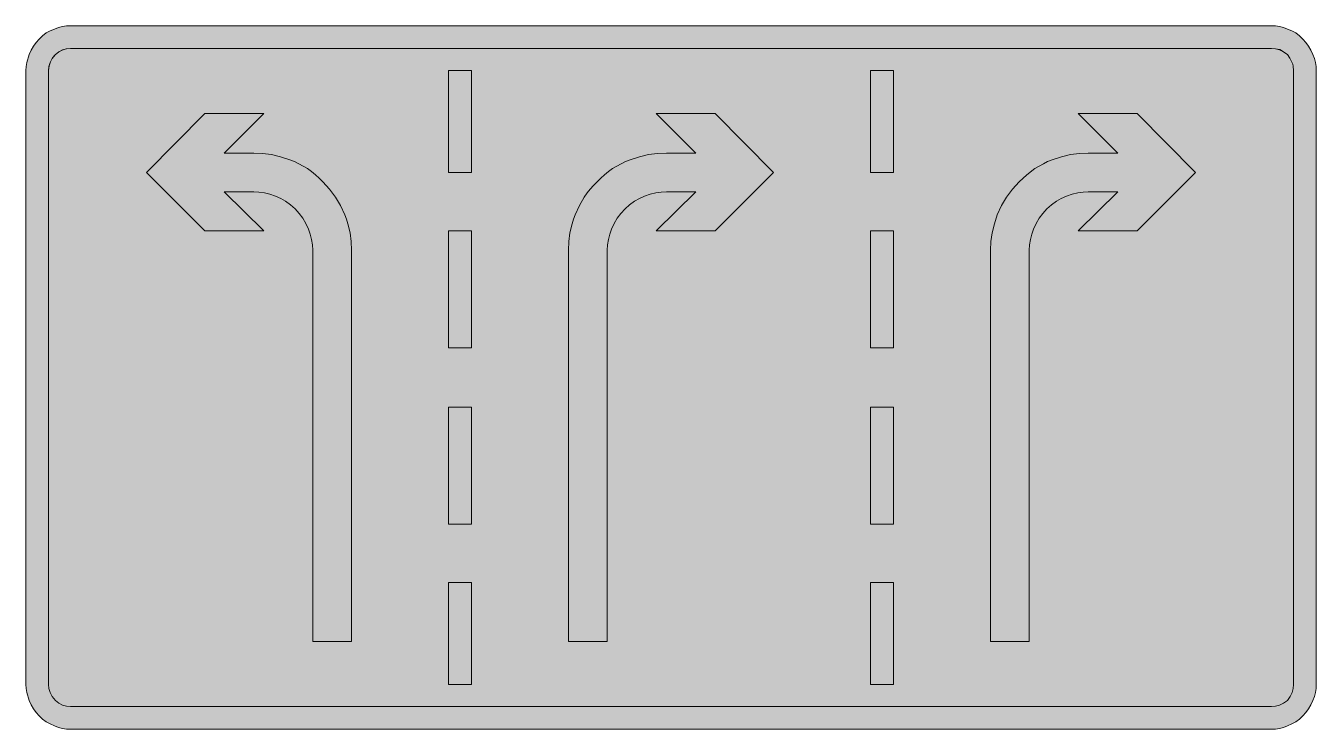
# Model space of a CAD drawing. Header units: metres. Extents: x 55 to 514, y 12 to 262.
import ezdxf

# ---------------------------------------------------------------- set-up
doc = ezdxf.new("R2010")
doc.units = ezdxf.units.M
doc.layers.add('FILL_BLACK_000000', color=7, linetype='Continuous', true_color=0x000000)
doc.layers.add('FILL_WHITE_FFFFFF', color=7, linetype='Continuous', true_color=0xffffff)

msp = doc.modelspace()

# ---------------------------------------------------------------- hatches: boundary and pattern name
at = {"layer": 'FILL_BLACK_000000', "true_color": 0x000000}
h = msp.add_hatch(color=7, dxfattribs=at)
h.dxf.hatch_style = 1
h.paths.add_polyline_path([(499.25, 261.96), (500.7, 261.76), (502.15, 261.39), (503.55, 260.82), (505.07, 260.26), (506.47, 259.47), (507.77, 258.46), (508.95, 257.22), (510.02, 256.04), (510.97, 254.74), (511.82, 253.34), (512.55, 251.82), (513.12, 250.42), (513.49, 248.97), (513.69, 247.52), (513.75, 246.12), (513.75, 27.72), (513.69, 26.32), (513.49, 24.87), (513.12, 23.42), (512.55, 22.02), (511.82, 20.5), (510.97, 19.09), (510.02, 17.8), (508.95, 16.62), (507.77, 15.42), (506.47, 14.48), (505.07, 13.71), (503.55, 13.02), (502.15, 12.45), (500.7, 12.08), (499.25, 11.88), (497.85, 11.82), (70.95, 11.82), (69.55, 11.88), (68.1, 12.08), (66.65, 12.45), (65.25, 13.02), (63.73, 13.71), (62.32, 14.48), (61.03, 15.42), (59.85, 16.62), (58.78, 17.8), (57.82, 19.09), (56.98, 20.5), (56.25, 22.02), (55.42, 24.87), (55.15, 26.32), (55.05, 27.72), (55.05, 246.12), (55.15, 247.52), (55.42, 248.97), (56.25, 251.82), (56.98, 253.34), (57.82, 254.74), (58.78, 256.04), (59.85, 257.22), (61.03, 258.46), (62.32, 259.47), (63.73, 260.26), (65.25, 260.82), (66.65, 261.39), (68.1, 261.76), (69.55, 261.96), (70.95, 262.02), (497.85, 262.02), (499.25, 261.96)])
h.paths.add_polyline_path([(68.14, 253.43), (66.77, 252.78), (65.55, 251.82), (64.42, 250.42), (63.67, 248.97), (63.27, 247.52), (63.15, 246.12), (63.15, 27.72), (63.27, 26.32), (63.67, 24.87), (64.42, 23.42), (65.55, 22.02), (66.77, 21.06), (68.14, 20.41), (69.56, 20.04), (70.95, 19.92), (497.85, 19.92), (499.25, 20.04), (500.7, 20.41), (502.15, 21.06), (503.55, 22.02), (504.51, 23.42), (505.16, 24.87), (505.53, 26.32), (505.65, 27.72), (505.65, 246.12), (505.57, 247.62), (505.4, 248.4), (505.05, 249.12), (504.41, 250.47), (503.55, 251.82), (502.15, 252.78), (500.7, 253.43), (499.25, 253.8), (497.85, 253.92), (70.95, 253.92), (69.56, 253.8), (68.14, 253.43)], flags=16)
h = msp.add_hatch(color=7, dxfattribs=at)
h.dxf.hatch_style = 1
h.paths.add_polyline_path([(205.35, 246.12), (213.45, 246.12), (213.45, 209.82), (205.35, 209.82), (205.35, 246.12)])
h = msp.add_hatch(color=7, dxfattribs=at)
h.dxf.hatch_style = 1
h.paths.add_polyline_path([(355.35, 246.12), (363.45, 246.12), (363.45, 209.82), (355.35, 209.82), (355.35, 246.12)])
h = msp.add_hatch(color=7, dxfattribs=at)
h.dxf.hatch_style = 1
h.paths.add_polyline_path([(139.65, 230.82), (125.55, 216.72), (136.05, 216.72), (139.2, 216.6), (142.39, 216.19), (145.63, 215.45), (148.95, 214.32), (150.52, 213.7), (152.09, 212.97), (153.63, 212.14), (155.14, 211.21), (156.61, 210.17), (158.02, 209.05), (159.37, 207.83), (160.65, 206.52), (163.01, 203.93), (165.11, 201.12), (166.94, 198.08), (168.45, 194.82), (169.07, 193.23), (169.58, 191.63), (170.32, 188.41), (170.73, 185.24), (170.85, 182.22), (170.85, 43.02), (157.05, 43.02), (157.05, 182.22), (156.94, 184.07), (156.64, 185.97), (156.16, 187.87), (155.55, 189.72), (154.59, 191.69), (153.49, 193.54), (152.22, 195.29), (150.75, 196.92), (149.12, 198.38), (147.41, 199.62), (145.65, 200.63), (143.85, 201.42), (141.83, 202.16), (139.84, 202.62), (137.9, 202.85), (136.05, 202.92), (125.55, 202.92), (139.65, 189.12), (118.65, 189.12), (97.95, 209.82), (118.65, 230.82), (139.65, 230.82)])
h = msp.add_hatch(color=7, dxfattribs=at)
h.dxf.hatch_style = 1
h.paths.add_polyline_path([(320.85, 209.82), (300.15, 189.12), (279.15, 189.12), (293.25, 202.92), (282.75, 202.92), (280.9, 202.85), (278.96, 202.62), (276.97, 202.16), (274.95, 201.42), (273.15, 200.63), (271.39, 199.62), (269.68, 198.38), (268.05, 196.92), (266.58, 195.29), (265.31, 193.54), (264.21, 191.69), (263.25, 189.72), (262.64, 187.87), (262.16, 185.97), (261.86, 184.07), (261.75, 182.22), (261.75, 43.02), (247.95, 43.02), (247.95, 182.22), (248.07, 185.24), (248.47, 188.41), (249.22, 191.63), (249.73, 193.23), (250.35, 194.82), (251.82, 198.08), (253.57, 201.12), (254.57, 202.55), (255.67, 203.93), (256.86, 205.25), (258.15, 206.52), (259.43, 207.83), (260.78, 209.05), (262.19, 210.17), (263.66, 211.21), (265.17, 212.14), (266.71, 212.97), (268.28, 213.7), (269.85, 214.32), (273.17, 215.45), (276.41, 216.19), (279.6, 216.6), (282.75, 216.72), (293.25, 216.72), (279.15, 230.82), (300.15, 230.82), (320.85, 209.82)])
h = msp.add_hatch(color=7, dxfattribs=at)
h.dxf.hatch_style = 1
h.paths.add_polyline_path([(470.85, 209.82), (450.15, 189.12), (429.15, 189.12), (443.25, 202.92), (432.75, 202.92), (430.9, 202.85), (428.96, 202.62), (426.97, 202.16), (424.95, 201.42), (423.15, 200.63), (421.39, 199.62), (419.68, 198.38), (418.05, 196.92), (416.58, 195.29), (415.31, 193.54), (414.21, 191.69), (413.25, 189.72), (412.64, 187.87), (412.16, 185.97), (411.86, 184.07), (411.75, 182.22), (411.75, 43.02), (397.95, 43.02), (397.95, 182.22), (398.11, 185.24), (398.59, 188.41), (399.34, 191.63), (400.35, 194.82), (401.86, 198.08), (403.69, 201.12), (405.79, 203.93), (408.15, 206.52), (410.91, 209.05), (413.77, 211.21), (415.25, 212.14), (416.76, 212.97), (418.29, 213.7), (419.85, 214.32), (423.17, 215.45), (426.41, 216.19), (429.6, 216.6), (432.75, 216.72), (443.25, 216.72), (429.15, 230.82), (450.15, 230.82), (470.85, 209.82)])
h = msp.add_hatch(color=7, dxfattribs=at)
h.dxf.hatch_style = 1
h.paths.add_polyline_path([(205.35, 189.12), (213.45, 189.12), (213.45, 147.42), (205.35, 147.42), (205.35, 189.12)])
h = msp.add_hatch(color=7, dxfattribs=at)
h.dxf.hatch_style = 1
h.paths.add_polyline_path([(355.35, 189.12), (363.45, 189.12), (363.45, 147.42), (355.35, 147.42), (355.35, 189.12)])
h = msp.add_hatch(color=7, dxfattribs=at)
h.dxf.hatch_style = 1
h.paths.add_polyline_path([(205.35, 126.42), (213.45, 126.42), (213.45, 84.72), (205.35, 84.72), (205.35, 126.42)])
h = msp.add_hatch(color=7, dxfattribs=at)
h.dxf.hatch_style = 1
h.paths.add_polyline_path([(355.35, 126.42), (363.45, 126.42), (363.45, 84.72), (355.35, 84.72), (355.35, 126.42)])
h = msp.add_hatch(color=7, dxfattribs=at)
h.dxf.hatch_style = 1
h.paths.add_polyline_path([(205.35, 64.02), (213.45, 64.02), (213.45, 27.72), (205.35, 27.72), (205.35, 64.02)])
h = msp.add_hatch(color=7, dxfattribs=at)
h.dxf.hatch_style = 1
h.paths.add_polyline_path([(355.35, 64.02), (363.45, 64.02), (363.45, 27.72), (355.35, 27.72), (355.35, 64.02)])
at = {"layer": 'FILL_WHITE_FFFFFF', "true_color": 0xffffff}
h = msp.add_hatch(color=7, dxfattribs=at)
h.dxf.hatch_style = 1
h.paths.add_polyline_path([(497.85, 253.92), (499.24, 253.88), (500.85, 253.62), (503.55, 251.82), (504.41, 250.47), (505.05, 249.12), (505.4, 248.4), (505.57, 247.62), (505.65, 246.12), (505.65, 27.72), (505.53, 26.32), (505.16, 24.87), (504.51, 23.42), (503.55, 22.02), (502.15, 21.06), (500.7, 20.41), (499.25, 20.04), (497.85, 19.92), (70.95, 19.92), (69.56, 20.04), (68.14, 20.41), (66.77, 21.06), (65.55, 22.02), (64.42, 23.42), (63.67, 24.87), (63.27, 26.32), (63.15, 27.72), (63.15, 246.12), (63.31, 247.75), (63.78, 249.24), (64.51, 250.57), (65.47, 251.71), (66.64, 252.64), (67.96, 253.33), (69.41, 253.77), (70.95, 253.92), (497.85, 253.92)])

# ---------------------------------------------------------------- linework, layer by layer
at = {"layer": 'FILL_BLACK_000000', "lineweight": 0, "true_color": 0x000000}
for points in [[(499.25, 261.96), (500.7, 261.76), (502.15, 261.39), (503.55, 260.82), (505.07, 260.26), (506.47, 259.47), (507.77, 258.46), (508.95, 257.22), (510.02, 256.04), (510.97, 254.74), (511.82, 253.34), (512.55, 251.82), (513.12, 250.42), (513.49, 248.97), (513.69, 247.52), (513.75, 246.12), (513.75, 27.72), (513.69, 26.32), (513.49, 24.87), (513.12, 23.42), (512.55, 22.02), (511.82, 20.5), (510.97, 19.09), (510.02, 17.8), (508.95, 16.62), (507.77, 15.42), (506.47, 14.48), (505.07, 13.71), (503.55, 13.02), (502.15, 12.45), (500.7, 12.08), (499.25, 11.88), (497.85, 11.82), (70.95, 11.82), (69.55, 11.88), (68.1, 12.08), (66.65, 12.45), (65.25, 13.02), (63.73, 13.71), (62.32, 14.48), (61.03, 15.42), (59.85, 16.62), (58.78, 17.8), (57.82, 19.09), (56.98, 20.5), (56.25, 22.02), (55.42, 24.87), (55.15, 26.32), (55.05, 27.72), (55.05, 246.12), (55.15, 247.52), (55.42, 248.97), (56.25, 251.82), (56.98, 253.34), (57.82, 254.74), (58.78, 256.04), (59.85, 257.22), (61.03, 258.46), (62.32, 259.47), (63.73, 260.26), (65.25, 260.82), (66.65, 261.39), (68.1, 261.76), (69.55, 261.96), (70.95, 262.02), (497.85, 262.02)], [(68.14, 253.43), (66.77, 252.78), (65.55, 251.82), (64.42, 250.42), (63.67, 248.97), (63.27, 247.52), (63.15, 246.12), (63.15, 27.72), (63.27, 26.32), (63.67, 24.87), (64.42, 23.42), (65.55, 22.02), (66.77, 21.06), (68.14, 20.41), (69.56, 20.04), (70.95, 19.92), (497.85, 19.92), (499.25, 20.04), (500.7, 20.41), (502.15, 21.06), (503.55, 22.02), (504.51, 23.42), (505.16, 24.87), (505.53, 26.32), (505.65, 27.72), (505.65, 246.12), (505.57, 247.62), (505.4, 248.4), (505.05, 249.12), (504.41, 250.47), (503.55, 251.82), (502.15, 252.78), (500.7, 253.43), (499.25, 253.8), (497.85, 253.92), (70.95, 253.92), (69.56, 253.8)], [(205.35, 246.12), (213.45, 246.12), (213.45, 209.82), (205.35, 209.82)], [(355.35, 246.12), (363.45, 246.12), (363.45, 209.82), (355.35, 209.82)], [(139.65, 230.82), (125.55, 216.72), (136.05, 216.72), (139.2, 216.6), (142.39, 216.19), (145.63, 215.45), (148.95, 214.32), (150.52, 213.7), (152.09, 212.97), (153.63, 212.14), (155.14, 211.21), (156.61, 210.17), (158.02, 209.05), (159.37, 207.83), (160.65, 206.52), (163.01, 203.93), (165.11, 201.12), (166.94, 198.08), (168.45, 194.82), (169.07, 193.23), (169.58, 191.63), (170.32, 188.41), (170.73, 185.24), (170.85, 182.22), (170.85, 43.02), (157.05, 43.02), (157.05, 182.22), (156.94, 184.07), (156.64, 185.97), (156.16, 187.87), (155.55, 189.72), (154.59, 191.69), (153.49, 193.54), (152.22, 195.29), (150.75, 196.92), (149.12, 198.38), (147.41, 199.62), (145.65, 200.63), (143.85, 201.42), (141.83, 202.16), (139.84, 202.62), (137.9, 202.85), (136.05, 202.92), (125.55, 202.92), (139.65, 189.12), (118.65, 189.12), (97.95, 209.82), (118.65, 230.82)], [(320.85, 209.82), (300.15, 189.12), (279.15, 189.12), (293.25, 202.92), (282.75, 202.92), (280.9, 202.85), (278.96, 202.62), (276.97, 202.16), (274.95, 201.42), (273.15, 200.63), (271.39, 199.62), (269.68, 198.38), (268.05, 196.92), (266.58, 195.29), (265.31, 193.54), (264.21, 191.69), (263.25, 189.72), (262.64, 187.87), (262.16, 185.97), (261.86, 184.07), (261.75, 182.22), (261.75, 43.02), (247.95, 43.02), (247.95, 182.22), (248.07, 185.24), (248.47, 188.41), (249.22, 191.63), (249.73, 193.23), (250.35, 194.82), (251.82, 198.08), (253.57, 201.12), (254.57, 202.55), (255.67, 203.93), (256.86, 205.25), (258.15, 206.52), (259.43, 207.83), (260.78, 209.05), (262.19, 210.17), (263.66, 211.21), (265.17, 212.14), (266.71, 212.97), (268.28, 213.7), (269.85, 214.32), (273.17, 215.45), (276.41, 216.19), (279.6, 216.6), (282.75, 216.72), (293.25, 216.72), (279.15, 230.82), (300.15, 230.82)], [(470.85, 209.82), (450.15, 189.12), (429.15, 189.12), (443.25, 202.92), (432.75, 202.92), (430.9, 202.85), (428.96, 202.62), (426.97, 202.16), (424.95, 201.42), (423.15, 200.63), (421.39, 199.62), (419.68, 198.38), (418.05, 196.92), (416.58, 195.29), (415.31, 193.54), (414.21, 191.69), (413.25, 189.72), (412.64, 187.87), (412.16, 185.97), (411.86, 184.07), (411.75, 182.22), (411.75, 43.02), (397.95, 43.02), (397.95, 182.22), (398.11, 185.24), (398.59, 188.41), (399.34, 191.63), (400.35, 194.82), (401.86, 198.08), (403.69, 201.12), (405.79, 203.93), (408.15, 206.52), (410.91, 209.05), (413.77, 211.21), (415.25, 212.14), (416.76, 212.97), (418.29, 213.7), (419.85, 214.32), (423.17, 215.45), (426.41, 216.19), (429.6, 216.6), (432.75, 216.72), (443.25, 216.72), (429.15, 230.82), (450.15, 230.82)], [(205.35, 189.12), (213.45, 189.12), (213.45, 147.42), (205.35, 147.42)], [(355.35, 189.12), (363.45, 189.12), (363.45, 147.42), (355.35, 147.42)], [(205.35, 126.42), (213.45, 126.42), (213.45, 84.72), (205.35, 84.72)], [(355.35, 126.42), (363.45, 126.42), (363.45, 84.72), (355.35, 84.72)], [(205.35, 64.02), (213.45, 64.02), (213.45, 27.72), (205.35, 27.72)], [(355.35, 64.02), (363.45, 64.02), (363.45, 27.72), (355.35, 27.72)]]:
    msp.add_lwpolyline(points, close=True, dxfattribs=at)
at = {"layer": 'FILL_WHITE_FFFFFF', "lineweight": 0, "true_color": 0xffffff}
msp.add_lwpolyline([(497.85, 253.92), (499.24, 253.88), (500.85, 253.62), (503.55, 251.82), (504.41, 250.47), (505.05, 249.12), (505.4, 248.4), (505.57, 247.62), (505.65, 246.12), (505.65, 27.72), (505.53, 26.32), (505.16, 24.87), (504.51, 23.42), (503.55, 22.02), (502.15, 21.06), (500.7, 20.41), (499.25, 20.04), (497.85, 19.92), (70.95, 19.92), (69.56, 20.04), (68.14, 20.41), (66.77, 21.06), (65.55, 22.02), (64.42, 23.42), (63.67, 24.87), (63.27, 26.32), (63.15, 27.72), (63.15, 246.12), (63.31, 247.75), (63.78, 249.24), (64.51, 250.57), (65.47, 251.71), (66.64, 252.64), (67.96, 253.33), (69.41, 253.77), (70.95, 253.92)], close=True, dxfattribs=at)

doc.saveas('drawing.dxf')
